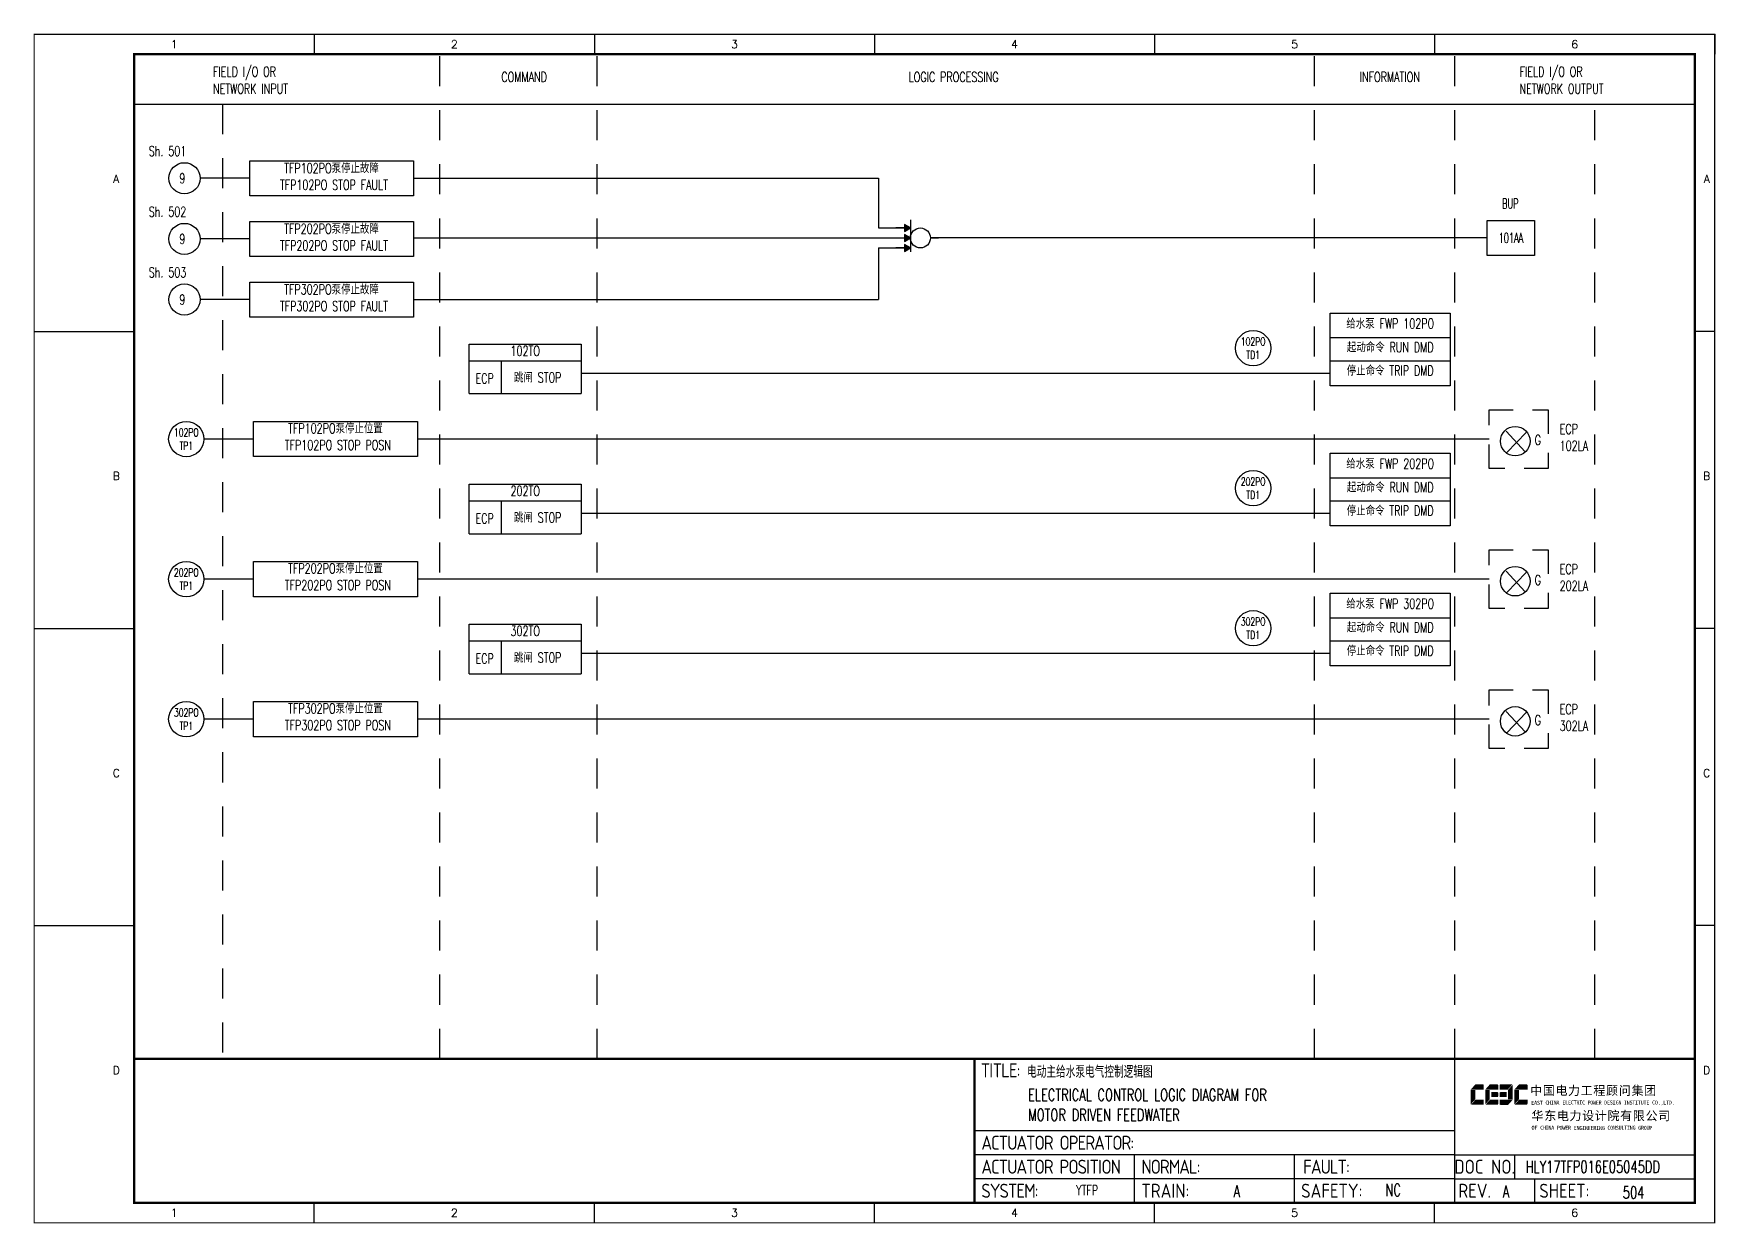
# Model space of a CAD drawing. Header units: millimetres. Extents: x 38833 to 52469, y 29493 to 32647.
# Drawn here: x 52049 to 52469.3, y 32172.1 to 32469.4 of the extents above; entities that cross this region are included whole.
import ezdxf
from ezdxf.enums import TextEntityAlignment as Align

# ---------------------------------------------------------------- set-up
doc = ezdxf.new("R2010")
doc.units = ezdxf.units.MM
doc.linetypes.add('JIS_02_0.7', pattern=[1.35, 0.75, -0.6])
for name, color, linetype in [('BORDER', 1, 'Continuous'), ('MLINE', 6, 'Continuous'), ('TITLE', 1, 'Continuous'), ('TK', 7, 'Continuous'), ('图框_外框线', 7, 'Continuous'), ('图框_标题栏文字', 6, 'Continuous')]:
    doc.layers.add(name, color=color, linetype=linetype)
doc.styles.add('ecepdi', font='simhei.ttf', dxfattribs={"width": 0.9})
doc.styles.get("Standard").update_dxf_attribs({"font": 'romans.shx', "width": 0.7, "bigfont": 'hztxta.shx'})
doc.styles.add('工程字', font='gbenor.shx', dxfattribs={"bigfont": 'gbcbig.shx'})

# ---------------------------------------------------------------- blocks, each defined once
blk = doc.blocks.new('A$C1E0003F3')
h = blk.add_hatch(color=152)
edge = h.paths.add_edge_path()
edge.add_ellipse((5.15, 4.41), major_axis=(0, 0.211), ratio=0.769231, start_angle=-90, end_angle=0)
edge.add_line((5.15, 4.62), (3.22, 4.62))
edge.add_line((3.22, 4.62), (2.09, 3.35))
edge.add_line((2.09, 3.35), (5.32, 3.35))
edge.add_line((5.32, 3.35), (5.32, 4.41))
h.paths.add_polyline_path([(3.22, 3.23), (2.09, 3.23), (2.09, -0.36), (3.22, 0.91)])
edge = h.paths.add_edge_path()
edge.add_line((5.32, 0.81), (3.27, 0.81))
edge.add_line((3.27, 0.81), (2.13, -0.46))
edge.add_line((2.13, -0.46), (5.15, -0.46))
edge.add_ellipse((5.15, -0.25), major_axis=(0, 0.211), ratio=0.769231, start_angle=180, end_angle=270)
edge.add_line((5.32, -0.25), (5.32, 0.81))
h = blk.add_hatch(color=152)
edge = h.paths.add_edge_path()
edge.add_ellipse((8.78, 4.41), major_axis=(0, 0.211), ratio=0.769231, start_angle=-90, end_angle=0)
edge.add_line((8.78, 4.62), (6.84, 4.62))
edge.add_line((6.84, 4.62), (5.71, 3.35))
edge.add_line((5.71, 3.35), (8.94, 3.35))
edge.add_line((8.94, 3.35), (8.94, 4.41))
h.paths.add_polyline_path([(6.84, 3.23), (5.71, 3.23), (5.71, -0.36), (6.84, 0.91)])
edge = h.paths.add_edge_path()
edge.add_ellipse((8.78, 2.49), major_axis=(0, 0.211), ratio=0.769231, start_angle=-90, end_angle=0)
edge.add_line((8.78, 2.7), (7.22, 2.7))
edge.add_line((7.22, 2.7), (7.22, 1.44))
edge.add_line((7.22, 1.44), (8.78, 1.44))
edge.add_ellipse((8.78, 1.65), major_axis=(0, 0.211), ratio=0.769231, start_angle=180, end_angle=270)
edge.add_line((8.94, 1.65), (8.94, 2.49))
edge = h.paths.add_edge_path()
edge.add_line((8.94, 0.81), (6.89, 0.81))
edge.add_line((6.89, 0.81), (5.75, -0.46))
edge.add_line((5.75, -0.46), (8.78, -0.46))
edge.add_ellipse((8.78, -0.25), major_axis=(0, 0.211), ratio=0.769231, start_angle=180, end_angle=270)
edge.add_line((8.94, -0.25), (8.94, 0.81))
h = blk.add_hatch(color=1)
edge = h.paths.add_edge_path()
edge.add_line((12.48, 4.62), (9.46, 4.62))
edge.add_ellipse((9.46, 4.41), major_axis=(0, 0.211), ratio=0.769231, start_angle=0, end_angle=90)
edge.add_line((9.3, 4.41), (9.3, 3.35))
edge.add_line((9.3, 3.35), (11.35, 3.35))
edge.add_line((11.35, 3.35), (12.48, 4.62))
h.paths.add_polyline_path([(12.57, 4.56), (11.38, 3.23), (11.38, 0.93), (12.57, 0.93)])
edge = h.paths.add_edge_path()
edge.add_line((11.03, 2.7), (9.46, 2.7))
edge.add_ellipse((9.46, 2.49), major_axis=(0, 0.211), ratio=0.769231, start_angle=0, end_angle=90)
edge.add_line((9.3, 2.49), (9.3, 1.65))
edge.add_ellipse((9.46, 1.65), major_axis=(0, 0.211), ratio=0.769231, start_angle=90, end_angle=180)
edge.add_line((9.46, 1.44), (11.03, 1.44))
edge.add_line((11.03, 1.44), (11.03, 2.7))
h = blk.add_hatch(color=152)
edge = h.paths.add_edge_path()
edge.add_ellipse((16.11, 4.41), major_axis=(0, 0.211), ratio=0.769231, start_angle=-90, end_angle=0)
edge.add_line((16.11, 4.62), (14.14, 4.62))
edge.add_line((14.14, 4.62), (13, 3.35))
edge.add_line((13, 3.35), (16.27, 3.35))
edge.add_line((16.27, 3.35), (16.27, 4.41))
h.paths.add_polyline_path([(14.14, 3.23), (13, 3.23), (13, -0.36), (14.14, 0.91)])
edge = h.paths.add_edge_path()
edge.add_line((16.27, 0.81), (14.18, 0.81))
edge.add_line((14.18, 0.81), (13.04, -0.46))
edge.add_line((13.04, -0.46), (16.03, -0.46))
edge.add_ellipse((16.03, -0.15), major_axis=(0, 0.316), ratio=0.769231, start_angle=180, end_angle=270)
edge.add_line((16.27, -0.15), (16.27, 0.81))
h = blk.add_hatch(color=1)
edge = h.paths.add_edge_path()
edge.add_line((12.58, 0.79), (9.3, 0.79))
edge.add_line((9.3, 0.79), (9.3, -0.27))
edge.add_ellipse((9.46, -0.27), major_axis=(0, 0.211), ratio=0.769231, start_angle=90, end_angle=180)
edge.add_line((9.46, -0.48), (11.43, -0.48))
edge.add_line((11.43, -0.48), (12.58, 0.79))
at = {"layer": 'TITLE', "color": 7, "style": 'ecepdi'}
for s, p in [('中', (16.92, 1.94)), ('国', (20.09, 2)), ('电', (23.25, 1.99)), ('力', (26.39, 1.96)), ('程', (32.71, 1.98)), ('顾', (35.9, 1.98)), ('问', (39.09, 1.94)), ('集', (42.26, 1.98)), ('团', (45.42, 2.01)), ('工', (29.53, 1.95)), ('华', (17.24, -4.31)), ('东', (20.45, -4.29)), ('电', (23.62, -4.35)), ('力', (26.75, -4.32)), ('设', (29.92, -4.3)), ('计', (33.05, -4.31)), ('院', (36.26, -4.29)), ('有', (39.41, -4.29)), ('限', (42.57, -4.32)), ('公', (45.78, -4.38)), ('司', (48.91, -4.35))]:
    blk.add_text(s, height=2.2, dxfattribs=at).set_placement(p)
at = {"layer": 'TITLE', "color": 7, "style": 'ecepdi', "width": 0.975}
for s, p in [('E', (17.58, 0.02)), ('A', (18.29, 0.03)), ('S', (19, 0.03)), ('T', (19.7, 0.03)), ('C', (21.1, 0.09)), ('H', (21.77, 0.09)), ('I', (22.46, 0.09)), ('N', (23.17, 0.1)), ('A', (23.86, 0.1)), ('E', (25.35, 0.09)), ('L', (26.05, 0.11)), ('E', (26.76, 0.1)), ('C', (27.46, 0.12)), ('T', (28.18, 0.11)), ('R', (28.87, 0.1)), ('I', (29.57, 0.11)), ('C', (30.28, 0.1)), ('P', (31.64, 0.09)), ('O', (32.32, 0.08)), ('W', (33.03, 0.08)), ('E', (33.72, 0.08)), ('R', (34.42, 0.09)), ('D', (35.81, 0.1)), ('E', (36.52, 0.1)), ('S', (37.2, 0.1)), ('I', (37.91, 0.09)), ('G', (38.68, 0.11)), ('N', (39.38, 0.09)), ('I', (40.72, 0.07)), ('N', (41.43, 0.08)), ('S', (42.14, 0.08)), ('T', (42.83, 0.08)), ('I', (43.52, 0.09)), ('T', (44.22, 0.07)), ('U', (44.93, 0.07)), ('T', (45.63, 0.08)), ('E', (46.34, 0.09)), ('C', (47.76, 0.11)), ('O', (48.48, 0.1)), ('L', (50.56, 0.1)), ('T', (51.27, 0.1)), ('D', (51.96, 0.1)), ('.', (49.23, 0.1)), (',', (49.87, 0.1)), ('.', (52.72, 0.11)), ('O', (17.67, -6.18)), ('OF', (18.01, -6.2)), ('F', (18.37, -6.2)), ('C', (19.8, -6.19)), ('H', (20.47, -6.19)), ('I', (21.15, -6.19)), ('N', (21.87, -6.18)), ('A', (22.56, -6.18)), ('P', (23.98, -6.2)), ('O', (24.66, -6.21)), ('W', (25.36, -6.21)), ('E', (26.06, -6.21)), ('R', (26.75, -6.2)), ('E', (28.19, -6.24)), ('N', (28.91, -6.27)), ('G', (29.62, -6.26)), ('I', (30.32, -6.27)), ('N', (31.02, -6.27)), ('E', (31.7, -6.28)), ('E', (32.41, -6.27)), ('R', (33.1, -6.24)), ('I', (33.81, -6.24)), ('N', (34.51, -6.26)), ('G', (35.2, -6.24)), ('C', (36.61, -6.19)), ('O', (37.3, -6.21)), ('N', (38, -6.2)), ('S', (38.71, -6.21)), ('U', (39.41, -6.18)), ('L', (40.11, -6.18)), ('T', (40.81, -6.19)), ('I', (41.51, -6.21)), ('N', (42.2, -6.21)), ('G', (42.91, -6.17)), ('G', (44.29, -6.2)), ('R', (45, -6.21)), ('O', (45.69, -6.22)), ('U', (46.39, -6.2)), ('P', (47.1, -6.23))]:
    blk.add_text(s, height=1, dxfattribs=at).set_placement(p, align=Align.MIDDLE_CENTER)
blk = doc.blocks.new('图框2')
for p, q in [((70, 0), (70, -5)), ((140, 0), (140, -5)), ((210, 0), (210, -5)), ((280, 0), (280, -5)), ((350, 0), (350, -5)), ((420, 0), (420, -5)), ((0, -74.25), (25, -74.25)), ((420, -74.25), (415, -74.25)), ((0, -148.5), (25, -148.5)), ((420, -148.5), (415, -148.5)), ((0, -222.75), (25, -222.75)), ((420, -222.75), (415, -222.75)), ((70, -297), (70, -292)), ((140, -297), (140, -292)), ((210, -297), (210, -292)), ((280, -297), (280, -292)), ((350, -297), (350, -292))]:
    blk.add_line(p, q)
at = {"layer": '图框_外框线'}
for p, q in [((355, -292), (355, -256)), ((355, -274), (235, -274)), ((355, -280), (235, -280)), ((275, -286), (275, -280)), ((315, -286), (315, -280)), ((355, -280), (415, -280)), ((370, -286), (370, -280)), ((355, -286), (235, -286)), ((355, -286), (235, -286)), ((275, -292), (275, -286)), ((315, -292), (315, -286)), ((355, -286), (415, -286)), ((375, -292), (375, -286))]:
    blk.add_line(p, q, dxfattribs=at)
for points, const_width in [([(0, -297), (420, -297), (420, 0), (0, 0)], 0.3), ([(25, -292), (415, -292), (415, -5), (25, -5)], 0.6)]:
    blk.add_lwpolyline(points, close=True, dxfattribs=dict(at, const_width=const_width))
at = {"layer": '图框_外框线', "const_width": 0.6}
blk.add_lwpolyline([(235, -256), (25, -256)], dxfattribs=at)
at = {"layer": '图框_外框线'}
blk.add_lwpolyline([(415, -256, 0.6, 0.6, 0), (235, -256, 0.6, 0.6, 0), (235, -292, 0, 0, 0)], format="xyseb", dxfattribs=at)
blk.add_blockref('A$C1E0003F3', (356.94, -267.05))
at = {"layer": 'TK', "color": 3}
for s, p in [('1', (35, -2.5)), ('2', (105, -2.5)), ('3', (175, -2.5)), ('4', (245, -2.5)), ('5', (315, -2.5)), ('6', (385, -2.5)), ('1', (35, -294.5)), ('2', (105, -294.5)), ('3', (175, -294.5)), ('4', (245, -294.5)), ('5', (315, -294.5)), ('6', (385, -294.5))]:
    blk.add_text(s, height=2, dxfattribs=at).set_placement(p, align=Align.MIDDLE)
for s, p in [('A', (20.5, -37.12)), ('A', (418, -37.12)), ('B', (20.5, -111.38)), ('B', (418, -111.38)), ('C', (20.5, -185.62)), ('C', (418, -185.62)), ('D', (20.5, -259.88)), ('D', (418, -259.88))]:
    blk.add_text(s, height=2, dxfattribs=at).set_placement(p, align=Align.CENTER)
at = {"layer": '图框_标题栏文字', "char_height": 3.5, "style": '工程字'}
for s, insert, width, attachment_point in [('{\\T0.9; TITLE:}', (234.86, -258.91), 14.2249, 4), ('{\\T0.9; ACTUATOR OPERATOR:}', (235, -277), 40, 4), ('{\\T0.9; ACTUATOR POSITION}', (235, -283), 45, 4), ('{\\T0.9; NORMAL:}', (275, -283), 18.2557, 4), ('{\\T0.9; FAULT:}', (315.44, -283), 15, 4), ('DOC NO.', (362.5, -283), 15, 5), ('{\\T0.9; SYSTEM:}', (235, -289), 17.9526, 4), ('{\\T0.9; }TRAIN: ', (275, -289), 17.6638, 4), ('SAFETY:', (324.3, -289), 22.3993, 5), ('REV.', (360, -289), 10, 5), ('SHEET:', (382.42, -289), 20, 5)]:
    blk.add_mtext(s, dxfattribs=dict(at, insert=insert, width=width, attachment_point=attachment_point))
blk = doc.blocks.new('huo2')
at = {"layer": 'BORDER'}
for points in [[(-56.26, 909.27), (-57.76, 910.13), (-57.76, 908.4)], [(-56.26, 906.77), (-57.76, 907.63), (-57.76, 905.9)], [(-56.26, 904.27), (-57.76, 905.13), (-57.76, 903.4)]]:
    blk.add_hatch(color=256, dxfattribs=at).paths.add_polyline_path(points)
for p, q in [((-56.26, 909.27), (-59.86, 909.27)), ((-56.26, 911.28), (-56.26, 903.28)), ((-59.86, 906.77), (-56.26, 906.77)), ((-56.26, 904.27), (-59.86, 904.27)), ((-51.26, 906.77), (-49.26, 906.77))]:
    blk.add_line(p, q, dxfattribs=at)
for points in [[(-56.26, 909.27), (-57.76, 910.13), (-57.76, 908.4)], [(-56.26, 906.77), (-57.76, 907.63), (-57.76, 905.9)], [(-56.26, 904.27), (-57.76, 905.13), (-57.76, 903.4)]]:
    blk.add_lwpolyline(points, close=True, dxfattribs=at)
blk.add_circle((-53.76, 906.77), 2.5, dxfattribs=at)

msp = doc.modelspace()

# ---------------------------------------------------------------- linework, layer by layer
at = {"color": 0}
for p, q in [((52103.04, 32433.29), (52090.64, 32433.29)), ((52103.04, 32418.13), (52090.64, 32418.13)), ((52103.04, 32402.98), (52090.64, 32402.98)), ((52104.01, 32368.12), (52091.62, 32368.12)), ((52104.01, 32333.12), (52091.62, 32333.12)), ((52104.01, 32298.12), (52091.62, 32298.12))]:
    msp.add_line(p, q, dxfattribs=at)
for p, q in [((52143.96, 32433.29), (52260.17, 32433.29)), ((52260.17, 32433.29), (52260.17, 32420.87)), ((52143.96, 32418.37), (52268.15, 32418.37)), ((52260.17, 32420.87), (52268.15, 32420.87)), ((52412.34, 32418.37), (52273.16, 32418.37)), ((52260.17, 32415.87), (52268.16, 32415.87)), ((52260.17, 32415.87), (52260.17, 32402.98)), ((52143.96, 32402.98), (52260.17, 32402.98))]:
    msp.add_line(p, q)
at = {"ltscale": 0.5}
for p, q in [((52157.92, 32387.67), (52185.87, 32387.67)), ((52165.91, 32387.67), (52165.91, 32379.47)), ((52185.87, 32384.6), (52373.11, 32384.6)), ((52157.92, 32379.47), (52185.87, 32379.47)), ((52412.83, 32368.12), (52144.94, 32368.12)), ((52157.92, 32352.67), (52185.87, 32352.67)), ((52165.91, 32352.67), (52165.91, 32344.47)), ((52185.87, 32349.6), (52373.11, 32349.6)), ((52157.92, 32344.47), (52185.87, 32344.47)), ((52412.83, 32333.12), (52144.94, 32333.12)), ((52157.92, 32317.67), (52185.87, 32317.67)), ((52165.91, 32317.67), (52165.91, 32309.47)), ((52185.87, 32314.6), (52373.11, 32314.6)), ((52157.92, 32309.47), (52185.87, 32309.47)), ((52412.83, 32298.12), (52144.94, 32298.12))]:
    msp.add_line(p, q, dxfattribs=at)
at = {"ltscale": 4}
for p, q in [((52417.04, 32370.07), (52421.83, 32364.97)), ((52422.05, 32369.76), (52417.22, 32364.75)), ((52417.04, 32335.07), (52421.83, 32329.97)), ((52422.05, 32334.76), (52417.22, 32329.75)), ((52417.04, 32300.07), (52421.83, 32294.97)), ((52422.05, 32299.76), (52417.22, 32294.75))]:
    msp.add_line(p, q, dxfattribs=at)
for points in [[(52103.04, 32437.68), (52143.96, 32437.68), (52143.96, 32428.9), (52103.04, 32428.9)], [(52103.04, 32422.52), (52143.96, 32422.52), (52143.96, 32413.75), (52103.04, 32413.75)], [(52412.34, 32422.74), (52424.17, 32422.74), (52424.17, 32413.99), (52412.34, 32413.99)], [(52103.04, 32407.37), (52143.96, 32407.37), (52143.96, 32398.59), (52103.04, 32398.59)], [(52373.11, 32399.61), (52403.07, 32399.61), (52403.07, 32381.46), (52373.11, 32381.46)], [(52373.11, 32393.47), (52403.07, 32393.47), (52403.07, 32387.61), (52373.11, 32387.61)], [(52373.11, 32364.61), (52403.07, 32364.61), (52403.07, 32346.46), (52373.11, 32346.46)], [(52373.11, 32358.47), (52403.07, 32358.47), (52403.07, 32352.61), (52373.11, 32352.61)], [(52373.11, 32329.61), (52403.07, 32329.61), (52403.07, 32311.46), (52373.11, 32311.46)], [(52373.11, 32323.47), (52403.07, 32323.47), (52403.07, 32317.61), (52373.11, 32317.61)]]:
    msp.add_lwpolyline(points, close=True)
at = {"ltscale": 0.5}
for points in [[(52157.92, 32391.86), (52185.87, 32391.86), (52185.87, 32387.67)], [(52157.92, 32379.47), (52157.92, 32391.86)], [(52157.92, 32356.86), (52185.87, 32356.86), (52185.87, 32352.67)], [(52157.92, 32344.47), (52157.92, 32356.86)], [(52157.92, 32321.86), (52185.87, 32321.86), (52185.87, 32317.67)], [(52157.92, 32309.47), (52157.92, 32321.86)]]:
    msp.add_lwpolyline(points, dxfattribs=at)
at = {"ltscale": 4}
for points in [[(52185.87, 32387.67), (52185.87, 32381.52)], [(52185.87, 32381.52), (52185.87, 32379.47)], [(52185.87, 32352.67), (52185.87, 32346.52)], [(52185.87, 32346.52), (52185.87, 32344.47)], [(52185.87, 32317.67), (52185.87, 32311.52)], [(52185.87, 32311.52), (52185.87, 32309.47)]]:
    msp.add_lwpolyline(points, dxfattribs=at)
at = {"ltscale": 0.5}
for points in [[(52104.01, 32372.51), (52144.94, 32372.51), (52144.94, 32363.73), (52104.01, 32363.73)], [(52104.01, 32337.51), (52144.94, 32337.51), (52144.94, 32328.73), (52104.01, 32328.73)], [(52104.01, 32302.51), (52144.94, 32302.51), (52144.94, 32293.73), (52104.01, 32293.73)]]:
    msp.add_lwpolyline(points, close=True, dxfattribs=at)
at = {"linetype": 'JIS_02_0.7', "ltscale": 8}
for points in [[(52412.83, 32375.46), (52427.56, 32375.46), (52427.56, 32360.78), (52412.83, 32360.78)], [(52412.83, 32340.46), (52427.56, 32340.46), (52427.56, 32325.78), (52412.83, 32325.78)], [(52412.83, 32305.46), (52427.56, 32305.46), (52427.56, 32290.78), (52412.83, 32290.78)]]:
    msp.add_lwpolyline(points, close=True, dxfattribs=at)
for centre, radius in [((52086.74, 32433.29), 3.9), ((52086.74, 32418.13), 3.9), ((52086.74, 32402.98), 3.9), ((52353.83, 32390.84), 4.41), ((52087.2, 32368.12), 4.41), ((52353.83, 32355.84), 4.41), ((52087.2, 32333.12), 4.41), ((52353.83, 32320.84), 4.41), ((52087.2, 32298.12), 4.41)]:
    msp.add_circle(centre, radius)
at = {"ltscale": 4}
for centre in [(52419.33, 32367.6), (52419.33, 32332.6), (52419.33, 32297.6)]:
    msp.add_circle(centre, 3.69, dxfattribs=at)
at = {"layer": 'MLINE', "linetype": 'JIS_02_0.7', "ltscale": 10}
for p, q in [((52150.59, 32213.28), (52150.59, 32464.28)), ((52189.87, 32213.28), (52189.87, 32464.28)), ((52369.19, 32213.28), (52369.19, 32464.28)), ((52404.19, 32213.28), (52404.19, 32464.28)), ((52096.25, 32451.84), (52096.25, 32213.28)), ((52439.19, 32213.28), (52439.19, 32451.84))]:
    msp.add_line(p, q, dxfattribs=at)
at = {"layer": 'MLINE'}
msp.add_line((52074.19, 32451.84), (52464.19, 32451.84), dxfattribs=at)

# ---------------------------------------------------------------- block references
for name, p in [('图框2', (52049.19, 32469.28)), ('huo2', (52324.42, 31511.6))]:
    msp.add_blockref(name, p)

# ---------------------------------------------------------------- texts
at = {"color": 0}
for s, insert, char_height, width, attachment_point in [('Sh. 501', (52077.82, 32441.34), 2.5, 18.983, 1), ('{\\W0.7;9}', (52086.23, 32433.29), 2.5, 3.6872, 5), ('Sh. 502', (52077.82, 32426.18), 2.5, 18.983, 1), ('{\\W0.7;9}', (52086.23, 32418.13), 2.5, 3.6872, 5), ('Sh. 503', (52077.82, 32411.03), 2.5, 18.983, 1), ('{\\W0.7;9}', (52086.23, 32402.98), 2.5, 3.6872, 5), ('{\\W0.7;102PO\\PTD1}', (52353.83, 32390.84), 2, 3.6872, 5), ('{\\W0.7;102PO\\PTP1}', (52087.2, 32368.12), 2, 3.6872, 5), ('{\\W0.7;202PO\\PTD1}', (52353.83, 32355.84), 2, 3.6872, 5), ('{\\W0.7;202PO\\PTP1}', (52087.2, 32333.12), 2, 3.6872, 5), ('{\\W0.7;302PO\\PTD1}', (52353.83, 32320.84), 2, 3.6872, 5), ('{\\W0.7;302PO\\PTP1}', (52087.2, 32298.12), 2, 3.6872, 5)]:
    msp.add_mtext(s, dxfattribs=dict(at, insert=insert, char_height=char_height, width=width, attachment_point=attachment_point))
for s, insert, char_height, width, attachment_point in [('TFP102PO泵{\\C0;停止}故障\\P TFP102PO STOP FAULT', (52123.5, 32437.07), 2.5, 41.3345, 2), ('TFP202PO泵{\\C0;停止}故障\\P TFP202PO STOP FAULT', (52123.5, 32421.92), 2.5, 41.3345, 2), ('TFP302PO泵{\\C0;停止}故障\\P TFP302PO STOP FAULT', (52123.5, 32406.76), 2.5, 41.3345, 2), ('给水泵 FWP 102PO', (52388.09, 32398.22), 2.5, 29.7792, 2), ('起动命令 RUN DMD', (52388.09, 32392.32), 2.5, 28.7463, 2), ('{\\W0.7;停止命令 TRIP DMD}', (52388.09, 32386.48), 2.5, 30.0157, 2), ('给水泵 FWP 202PO', (52388.09, 32363.22), 2.5, 29.7792, 2), ('{\\W0.7;起动命令 RUN DMD}', (52388.09, 32357.32), 2.5, 28.7463, 2), ('{\\W0.7;停止命令 TRIP DMD}', (52388.09, 32351.48), 2.5, 30.0157, 2), ('给水泵 FWP 302PO', (52388.09, 32328.22), 2.5, 29.7792, 2), ('{\\W0.7;起动命令 RUN DMD}', (52388.09, 32322.32), 2.5, 28.7463, 2), ('{\\W0.7;停止命令 TRIP DMD}', (52388.09, 32316.48), 2.5, 30.0157, 2), ('ELECTRICAL CONTROL LOGIC DIAGRAM FOR MOTOR DRIVEN FEEDWATER', (52297.56, 32205.74), 3, 73.0067, 1), ('YTFP', (52309.61, 32181.64), 2.5, 73.0067, 1), ('A', (52348.9, 32181.65), 3, 4.8474, 1), ('NC', (52386.88, 32181.97), 3, 4.8474, 1), ('A', (52416.2, 32181.61), 3, 8.5983, 1)]:
    msp.add_mtext(s, dxfattribs=dict(insert=insert, char_height=char_height, width=width, attachment_point=attachment_point))
at = {"color": 7, "char_height": 2.5, "width": 6.7033, "attachment_point": 5}
for s, insert in [('{\\W0.6;BUP}', (52418.08, 32426.96)), ('{\\W0.6;101AA}', (52418.26, 32418.37))]:
    msp.add_mtext(s, dxfattribs=dict(at, insert=insert))
at = {"ltscale": 0.5, "char_height": 2.5}
for s, insert, width, attachment_point in [('{\\W0.7;102TO}', (52171.9, 32391.41), 29.7792, 2), ('{\\W0.7;ECP}', (52159.47, 32384.53), 4.9464, 1), ('跳闸 STOP', (52175.02, 32384.76), 19.3818, 2), ('{\\W0.7;202TO}', (52171.9, 32356.41), 29.7792, 2), ('{\\W0.7;ECP}', (52159.47, 32349.53), 4.9464, 1), ('跳闸 STOP', (52175.02, 32349.76), 19.3818, 2), ('{\\W0.7;302TO}', (52171.9, 32321.41), 29.7792, 2), ('{\\W0.7;ECP}', (52159.47, 32314.53), 4.9464, 1), ('跳闸 STOP', (52175.02, 32314.76), 19.3818, 2)]:
    msp.add_mtext(s, dxfattribs=dict(at, insert=insert, width=width, attachment_point=attachment_point))
at = {"ltscale": 8, "char_height": 2.5, "width": 50.9636, "attachment_point": 2}
for s, insert in [('TFP102PO泵停止位置\\P TFP102PO STOP POSN', (52124.48, 32372.04)), ('TFP202PO泵停止位置\\P TFP202PO STOP POSN', (52124.48, 32337.04)), ('TFP302PO泵停止位置\\P TFP302PO STOP POSN', (52124.48, 32302.04))]:
    msp.add_mtext(s, dxfattribs=dict(at, insert=insert))
at = {"linetype": 'JIS_02_0.7', "ltscale": 8, "char_height": 2.5, "attachment_point": 1}
for s, insert, width in [('{\\W0.7;ECP\\P102LA}', (52430.42, 32371.88), 8.6532), ('G', (52424.17, 32369.14), 2.4135), ('G', (52424.17, 32334.14), 2.4135), ('{\\W0.7;ECP\\P202LA}', (52430.42, 32336.88), 8.6532), ('{\\W0.7;ECP\\P302LA}', (52430.42, 32301.88), 8.6532), ('G', (52424.17, 32299.14), 2.4135)]:
    msp.add_mtext(s, dxfattribs=dict(at, insert=insert, width=width))
at = {"insert": (52297.32, 32211.51), "char_height": 3, "width": 74.6472, "attachment_point": 1, "style": '工程字'}
msp.add_mtext('{\\Fromans,hztxta|c134;\\W0.7;电动主给水泵电气控制逻辑图}', dxfattribs=at)
at = {"width": 0.7}
for tag, p, s in [('HLY17TFP016E05045DD', (52421.92, 32184.78), ''), ('504', (52446.2, 32178.33), '1')]:
    msp.add_attdef(tag, p, s, height=3, dxfattribs=at)
at = {"layer": 'MLINE', "char_height": 2.5, "width": 31.8959, "attachment_point": 1}
for s, insert in [('FIELD I/O OR', (52093.87, 32461.17)), ('COMMAND', (52165.93, 32459.86)), ('LOGIC PROCESSING', (52267.72, 32459.86)), ('INFORMATION', (52380.44, 32459.86)), ('FIELD I/O OR', (52420.41, 32461.17)), ('NETWORK OUTPUT', (52420.41, 32456.92))]:
    msp.add_mtext(s, dxfattribs=dict(at, insert=insert))
at = {"layer": '图框_标题栏文字', "insert": (52093.87, 32456.92), "char_height": 2.5, "width": 31.8959, "attachment_point": 1}
msp.add_mtext('NETWORK INPUT', dxfattribs=at)

doc.saveas('drawing.dxf')
